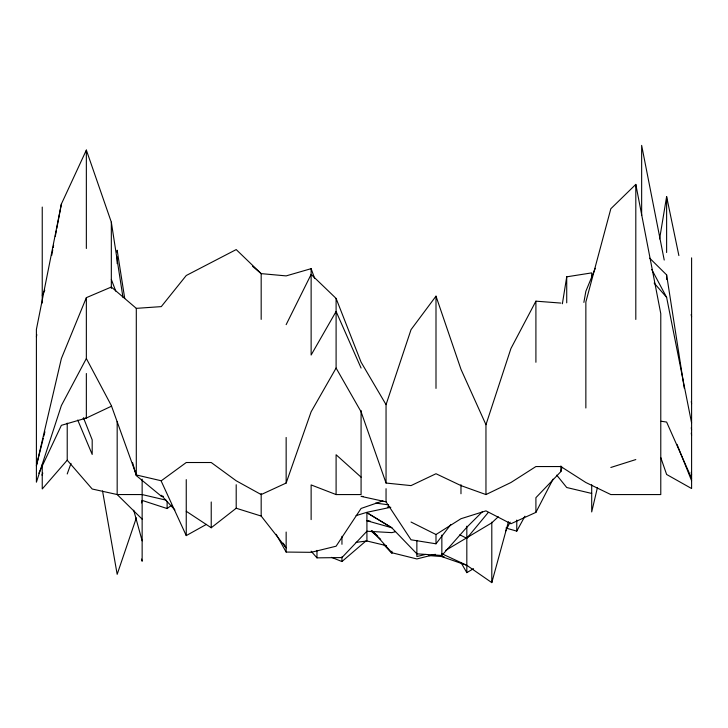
<?xml version="1.0" encoding="UTF-8"?>
<svg xmlns="http://www.w3.org/2000/svg" width="728" height="728" viewBox="0 0 728 728"><rect width="100%" height="100%" fill="white"/><g stroke="black" fill="none" stroke-linecap="round" stroke-linejoin="round"><path stroke-width="1.09" d="M562.38 303.767L566.721 276.822L591.7 272.891L591.7 277.377M659.595 238.93L666.62 196.56L678.878 255.564M42.242 475.42L42.643 473.191M583.874 302.402L585.858 291.264L595.331 268.277M42.242 475.029L42.661 472.8M36.4 336.909L36.819 334.68M51.724 255.382L52.771 249.795M53.19 247.566L53.608 245.327M55.292 236.4L56.338 230.812M56.757 228.583L61.38 204.013L86.35 150.086L111.329 222.167L122.95 297.324M61.38 204.013L36.4 329.402L36.4 482.182L61.38 405.551L86.35 358.531L86.35 297.661L111.329 287.032L136.3 308.354L161.279 306.615L186.25 275.502L236.2 249.577L261.179 273.628L286.149 275.894L311.129 268.668L314.587 278.233M597.424 487.614L591.7 511.93L591.7 484.73M386.049 488.679L386.049 501.838L411.029 539.794L435.999 543.798L435.999 534.525L460.979 518.718L485.958 510.865L510.929 523.75L535.908 512.375L535.908 497.688L560.879 471.58L561.98 467.167M43.261 438.356L36.4 465.756L61.38 358.531L86.35 297.661M43.807 436.163L44.909 431.777M441.851 553.753L466.821 565.31L491.8 582.618L508.444 521.703M286.149 324.652L311.129 274.411L336.099 298.425L336.099 368.059L361.079 411.784L386.049 483.046L411.029 485.603L435.999 473.737L460.979 485.603L485.958 494.567L485.958 424.706L510.929 348.521L535.908 301.164L560.879 303.076M386.049 483.046L386.049 404.65L411.029 329.648L435.999 296.15L460.979 369.314L485.958 424.706M136.354 517.845L117.172 574.319L102.539 490.927M141.423 502.921L142.142 500.791M86.35 358.531L111.329 405.551L136.3 474.956L161.279 480.78L186.25 462.517L211.229 462.517L236.2 480.78L261.179 494.567L286.149 483.046L311.129 411.784L336.099 368.059M67.222 473.974L71.007 463.372M38.802 473.273L61.38 425.325L86.35 418.054L111.329 406.251M42.242 295.231L44.79 290.19M505.56 531.085L510.146 522.158M535.908 512.375L553.071 479.106M505.915 528.046L516.771 531.131L524.915 516.197M435.999 543.798L450.85 524.479M488.233 512.476L466.821 538.338L459.832 534.807M67.222 423.132L67.222 460.196L42.242 488.97L42.242 464.564M386.468 545.663L366.921 540.995L366.921 512.712L391.901 527.891L416.871 553.835L441.851 555.473L466.821 527.254L482.437 511.684M485.958 494.567L510.929 482.518L535.908 466.548L560.879 466.548L585.858 482.518L610.828 494.567L660.778 494.567L660.778 313.686L635.808 184.393L610.828 208.754L585.858 302.002L585.858 407.999M498.243 516.771L491.8 522.831L445.691 550.377M331.54 557.357L341.951 561.543L366.057 540.877M466.821 537.701L468.55 536.318M186.25 511.284L211.229 527.755L236.2 508.244L236.2 484.721M142.142 500.4L167.121 508.554L171.581 505.232M461.143 562.835L466.821 572.645L473.546 568.668M161.279 481.244L186.25 535.599L206.424 524.378M382.928 500.91L361.079 508.453L336.099 546.209L311.129 552.325L286.149 552.061L276.158 534.307M610.828 467.476L635.808 459.568M356.065 515.633L366.921 512.294L390.809 507.261M395.158 531.786L391.901 532.632L366.921 531.24L341.951 557.566L316.971 557.857L311.093 551.178M435.335 554.299L416.871 558.949L391.901 552.752L372.217 530.694M425.561 554.418L416.871 556.538L416.871 540.404M83.092 418.6L86.35 418.054L86.35 373.51M356.065 542.36L366.921 540.995M387.36 507.07L389.626 507.052M311.129 519.619L311.129 484.93L336.099 494.567L361.079 494.567L361.079 410.519M428.819 555.591L444.116 556.72M363.345 496.496L361.079 496.369L386.049 501.838M132.551 462.526L136.3 475.584L161.279 496.178L163.445 496.36M370.179 521.157L366.921 520.738L391.901 527.773L366.921 512.712M375.612 503.075L388.643 504.859M661.197 421.248L666.62 422.058L691.6 478.287M166.039 500.145L142.142 494.567L117.172 494.54L92.192 489.007L67.222 460.196M591.7 493.447L566.721 487.514L556.738 475.129M236.2 508.244L261.179 516.052L286.149 547.893L283.183 543.152M441.851 556.638L466.821 565.31M411.029 522.04L435.999 534.525M371.38 530.912L377.623 535.799M252.561 266.321L261.179 273.628L261.179 319.392M371.225 531.14L380.699 539.312M361.079 477.159L336.099 454.745L336.099 494.567M649.704 258.185L666.62 274.884L684.265 388.197M142.142 519.137L117.172 494.54L117.172 421.567M174.902 509.982L161.279 495.249L161.279 496.178M383.574 544.38L391.901 553.417L391.901 551.178M654.135 283.074L666.62 297.343L691.6 422.986M386.049 404.65L361.079 362.171L336.099 298.425M651.742 269.487L666.62 297.343M361.079 368.059L336.099 311.457L311.129 355.027L311.129 268.668M77.732 420.056L92.192 454.436L92.192 439.867L83.456 417.763M677.031 444.362L691.6 480.708M111.329 279.443L115.761 291.109M660.751 457.512L666.62 474.465L691.6 488.534L691.6 257.849M141.487 559.086L142.142 561.261L142.142 479.115M133.715 510.219L142.142 540.849M691.136 314.569L691.6 316.798M664.218 260.06L641.65 145.382L641.65 215.479M691.227 472.345L691.6 474.583M691.245 427.718L691.6 429.957M124.734 298.48L117.172 250.241L117.172 252.516M691.254 433.078L691.6 435.326M691.282 401.51L691.6 403.749M666.62 196.56L666.62 252.516M666.62 274.884L666.62 279.388M635.808 184.393L635.808 319.446M566.721 276.822L566.721 302.83M560.879 465.975L560.879 471.58M535.908 301.164L535.908 362.271M516.771 520.065L516.771 531.131M491.8 522.113L491.8 582.618M466.821 526.198L466.821 572.645M460.979 484.712L460.979 493.757M441.851 535.062L441.851 555.473M435.999 296.15L435.999 388.406M341.951 536.327L341.951 544.307M341.951 556.774L341.951 561.543M316.971 550.404L316.971 557.857M286.149 437.464L286.149 483.046M286.149 532.041L286.149 552.061M261.179 493.539L261.179 516.052M211.229 501.974L211.229 527.755M186.25 479.625L186.25 535.599M167.121 501.419L167.121 508.554M136.3 308.354L136.3 475.584M117.172 256.939L117.172 263.609M111.329 222.167L111.329 288.461M86.35 150.086L86.35 248.476M42.242 207.061L42.242 303.021"/></g></svg>
